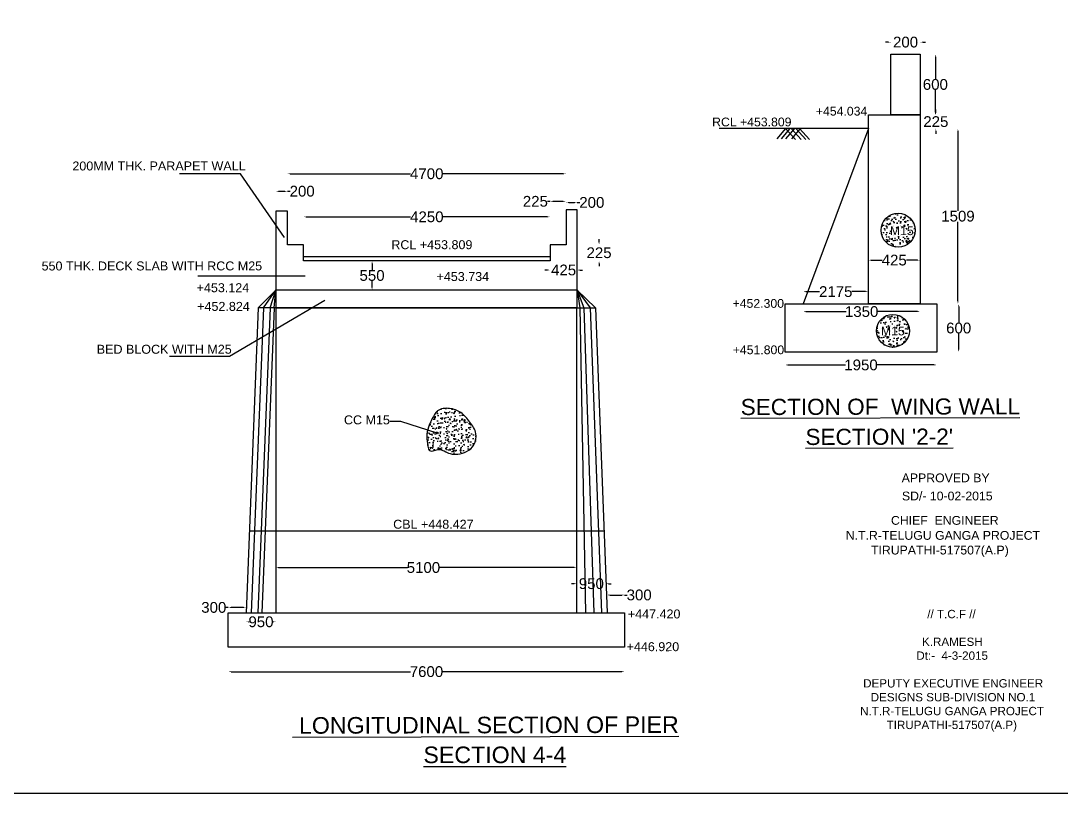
# Model space of a CAD drawing. Header units: inches. Extents: x 454975 to 486241, y -171296 to -157710.
# Drawn here: x 469974 to 479645, y -170998 to -163817 of the extents above; entities that cross this region are included whole.
import ezdxf

# ---------------------------------------------------------------- set-up
doc = ezdxf.new("R2010")
doc.units = ezdxf.units.IN
doc.header["$MEASUREMENT"] = 0
for name, color, linetype in [('DIMENSION', 7, 'Continuous'), ('DRAWING', 7, 'Continuous'), ('TEXT', 7, 'Continuous')]:
    doc.layers.add(name, color=color, linetype=linetype)
doc.styles.get("Standard").update_dxf_attribs({"font": 'arial.ttf'})
doc.dimstyles.new('ST100', dxfattribs={"dimtxt": 100, "dimasz": 25, "dimexe": 0, "dimexo": 300, "dimgap": 0.09, "dimtad": 0, "dimtih": 1, "dimtoh": 1, "dimdec": 0, "dimzin": 0, "dimdsep": 46, "dimtxsty": 'Standard', "dimcen": 0, "dimse1": 1, "dimse2": 1, "dimadec": 0, "dimazin": 0, "dimtfac": 1, "dimtdec": 0, "dimtofl": 0, "dimtmove": 0, "dimatfit": 3, "dimfxl": 2000, "dimtolj": 1, "dimtzin": 0, "dimarcsym": 0})

# ---------------------------------------------------------------- blocks, each defined once
blk = doc.blocks.new('*D60')
at = {"layer": 'Defpoints', "color": 0, "ltscale": 0.4, "transparency": 16777216}
for p in [(478333.7, -164015.7), (478062.5, -164128.3), (478333.7, -164128.3)]:
    blk.add_point(p, dxfattribs=at)
at = {"layer": 'DIMENSION', "color": 0, "lineweight": -2, "ltscale": 0.4, "transparency": 16777216}
for p, q in [((478037.5, -164015.7), (478012.5, -164015.7)), ((478358.7, -164015.7), (478383.7, -164015.7))]:
    blk.add_line(p, q, dxfattribs=at)
at = {"layer": 'DIMENSION', "color": 0, "ltscale": 0.4, "transparency": 16777216}
for points in [[(478037.5, -164011.5), (478037.5, -164019.8), (478062.5, -164015.7)], [(478358.7, -164011.5), (478358.7, -164019.8), (478333.7, -164015.7)]]:
    blk.add_solid(points, dxfattribs=at)
at = {"layer": 'DIMENSION', "color": 0, "ltscale": 0.4, "transparency": 16777216, "insert": (478198.1, -164015.7), "char_height": 100, "attachment_point": 5}
blk.add_mtext('\\A1;200', dxfattribs=at)
blk = doc.blocks.new('*D61')
at = {"layer": 'Defpoints', "color": 0, "ltscale": 0.4, "transparency": 16777216}
for p in [(478333.7, -164690.9), (477852.1, -164818.8), (478479.6, -164818.8)]:
    blk.add_point(p, dxfattribs=at)
at = {"layer": 'DIMENSION', "color": 0, "lineweight": -2, "ltscale": 0.4, "transparency": 16777216}
for p, q in [((478479.6, -164665.9), (478479.6, -164640.9)), ((478479.6, -164843.8), (478479.6, -164868.8))]:
    blk.add_line(p, q, dxfattribs=at)
at = {"layer": 'DIMENSION', "color": 0, "ltscale": 0.4, "transparency": 16777216}
for points in [[(478475.5, -164665.9), (478483.8, -164665.9), (478479.6, -164690.9)], [(478475.5, -164843.8), (478483.8, -164843.8), (478479.6, -164818.8)]]:
    blk.add_solid(points, dxfattribs=at)
at = {"layer": 'DIMENSION', "color": 0, "ltscale": 0.4, "transparency": 16777216, "insert": (478479.6, -164754.8), "char_height": 100, "attachment_point": 5}
blk.add_mtext('\\A1;225', dxfattribs=at)
blk = doc.blocks.new('*D62')
at = {"layer": 'Defpoints', "color": 0, "ltscale": 0.4, "transparency": 16777216}
for p in [(477852.1, -164818.8), (477852.1, -166449.3), (478685.1, -166449.3)]:
    blk.add_point(p, dxfattribs=at)
at = {"layer": 'DIMENSION', "color": 0, "lineweight": -2, "ltscale": 0.4, "transparency": 16777216}
for p, q in [((478685.1, -164843.8), (478685.1, -165582.9)), ((478685.1, -166424.3), (478685.1, -165685.2))]:
    blk.add_line(p, q, dxfattribs=at)
at = {"layer": 'DIMENSION', "color": 0, "ltscale": 0.4, "transparency": 16777216}
for points in [[(478680.9, -164843.8), (478689.2, -164843.8), (478685.1, -164818.8)], [(478680.9, -166424.3), (478689.2, -166424.3), (478685.1, -166449.3)]]:
    blk.add_solid(points, dxfattribs=at)
at = {"layer": 'DIMENSION', "color": 0, "ltscale": 0.4, "transparency": 16777216, "insert": (478685.1, -165634), "char_height": 100, "attachment_point": 5}
blk.add_mtext('\\A1;1509', dxfattribs=at)
blk = doc.blocks.new('*D63')
at = {"layer": 'Defpoints', "color": 0, "ltscale": 0.4, "transparency": 16777216}
for p in [(478489, -166449.3), (478489, -166899), (478692, -166899)]:
    blk.add_point(p, dxfattribs=at)
at = {"layer": 'DIMENSION', "color": 0, "lineweight": -2, "ltscale": 0.4, "transparency": 16777216}
for p, q in [((478692, -166474.3), (478692, -166623)), ((478692, -166874), (478692, -166725.3))]:
    blk.add_line(p, q, dxfattribs=at)
at = {"layer": 'DIMENSION', "color": 0, "ltscale": 0.4, "transparency": 16777216}
for points in [[(478687.8, -166474.3), (478696.1, -166474.3), (478692, -166449.3)], [(478687.8, -166874), (478696.1, -166874), (478692, -166899)]]:
    blk.add_solid(points, dxfattribs=at)
at = {"layer": 'DIMENSION', "color": 0, "ltscale": 0.4, "transparency": 16777216, "insert": (478692, -166674.1), "char_height": 100, "attachment_point": 5}
blk.add_mtext('\\A1;600', dxfattribs=at)
blk = doc.blocks.new('*D64')
at = {"layer": 'Defpoints', "color": 0, "ltscale": 0.4, "transparency": 16777216}
for p in [(477246.5, -166449.3), (478333.7, -166449.3), (478333.7, -166521.2)]:
    blk.add_point(p, dxfattribs=at)
at = {"layer": 'DIMENSION', "color": 0, "lineweight": -2, "ltscale": 0.4, "transparency": 16777216}
for p, q in [((477271.5, -166521.2), (477645.6, -166521.2)), ((478308.7, -166521.2), (477934.6, -166521.2))]:
    blk.add_line(p, q, dxfattribs=at)
at = {"layer": 'DIMENSION', "color": 0, "ltscale": 0.4, "transparency": 16777216}
for points in [[(477271.5, -166517), (477271.5, -166525.3), (477246.5, -166521.2)], [(478308.7, -166517), (478308.7, -166525.3), (478333.7, -166521.2)]]:
    blk.add_solid(points, dxfattribs=at)
at = {"layer": 'DIMENSION', "color": 0, "ltscale": 0.4, "transparency": 16777216, "insert": (477790.1, -166521.2), "char_height": 100, "attachment_point": 5}
blk.add_mtext('\\A1;1350', dxfattribs=at)
blk = doc.blocks.new('*D57')
at = {"layer": 'Defpoints', "color": 0, "ltscale": 0.4, "transparency": 16777216}
for p in [(477079.5, -166899), (478489, -166899), (478489, -167017.2)]:
    blk.add_point(p, dxfattribs=at)
at = {"layer": 'DIMENSION', "color": 0, "lineweight": -2, "ltscale": 0.4, "transparency": 16777216}
for p, q in [((477104.5, -167017.2), (477639.7, -167017.2)), ((478464, -167017.2), (477928.8, -167017.2))]:
    blk.add_line(p, q, dxfattribs=at)
at = {"layer": 'DIMENSION', "color": 0, "ltscale": 0.4, "transparency": 16777216}
for points in [[(477104.5, -167013.1), (477104.5, -167021.4), (477079.5, -167017.2)], [(478464, -167013.1), (478464, -167021.4), (478489, -167017.2)]]:
    blk.add_solid(points, dxfattribs=at)
at = {"layer": 'DIMENSION', "color": 0, "ltscale": 0.4, "transparency": 16777216, "insert": (477784.2, -167017.2), "char_height": 100, "attachment_point": 5}
blk.add_mtext('\\A1;1950', dxfattribs=at)
blk = doc.blocks.new('*D58')
at = {"layer": 'Defpoints', "color": 0, "ltscale": 0.4, "transparency": 16777216}
for p in [(477852.1, -166335.3), (477246.5, -166449.3), (477852.1, -166449.3)]:
    blk.add_point(p, dxfattribs=at)
at = {"layer": 'DIMENSION', "color": 0, "lineweight": -2, "ltscale": 0.4, "transparency": 16777216}
for p, q in [((477271.5, -166335.3), (477398.7, -166335.3)), ((477827.1, -166335.3), (477700, -166335.3))]:
    blk.add_line(p, q, dxfattribs=at)
at = {"layer": 'DIMENSION', "color": 0, "ltscale": 0.4, "transparency": 16777216}
for points in [[(477271.5, -166331.1), (477271.5, -166339.5), (477246.5, -166335.3)], [(477827.1, -166331.1), (477827.1, -166339.5), (477852.1, -166335.3)]]:
    blk.add_solid(points, dxfattribs=at)
at = {"layer": 'DIMENSION', "color": 0, "ltscale": 0.4, "transparency": 16777216, "insert": (477549.3, -166335.3), "char_height": 100, "attachment_point": 5}
blk.add_mtext('\\A1;2175', dxfattribs=at)
blk = doc.blocks.new('*D65')
at = {"layer": 'Defpoints', "color": 0, "ltscale": 0.4, "transparency": 16777216}
for p in [(477852.1, -166042.6), (478333.7, -166042.6), (478333.7, -166042.6)]:
    blk.add_point(p, dxfattribs=at)
at = {"layer": 'DIMENSION', "color": 0, "lineweight": -2, "ltscale": 0.4, "transparency": 16777216}
for p, q in [((477877.1, -166042.6), (477980, -166042.6)), ((478308.7, -166042.6), (478205.9, -166042.6))]:
    blk.add_line(p, q, dxfattribs=at)
at = {"layer": 'DIMENSION', "color": 0, "ltscale": 0.4, "transparency": 16777216}
for points in [[(477877.1, -166038.5), (477877.1, -166046.8), (477852.1, -166042.6)], [(478308.7, -166038.5), (478308.7, -166046.8), (478333.7, -166042.6)]]:
    blk.add_solid(points, dxfattribs=at)
at = {"layer": 'DIMENSION', "color": 0, "ltscale": 0.4, "transparency": 16777216, "insert": (478092.9, -166042.6), "char_height": 100, "attachment_point": 5}
blk.add_mtext('\\A1;425', dxfattribs=at)
blk = doc.blocks.new('*D59')
at = {"layer": 'Defpoints', "color": 0, "ltscale": 0.4, "transparency": 16777216}
for p in [(478333.7, -164128.3), (478475.1, -164128.3), (478333.7, -164690.9)]:
    blk.add_point(p, dxfattribs=at)
at = {"layer": 'DRAWING', "color": 0, "lineweight": -2, "ltscale": 0.4, "transparency": 16777216}
for p, q in [((478475.1, -164153.3), (478475.1, -164358.5)), ((478475.1, -164665.9), (478475.1, -164460.8))]:
    blk.add_line(p, q, dxfattribs=at)
at = {"layer": 'DRAWING', "color": 0, "ltscale": 0.4, "transparency": 16777216}
for points in [[(478471, -164153.3), (478479.3, -164153.3), (478475.1, -164128.3)], [(478471, -164665.9), (478479.3, -164665.9), (478475.1, -164690.9)]]:
    blk.add_solid(points, dxfattribs=at)
at = {"layer": 'DRAWING', "color": 0, "ltscale": 0.4, "transparency": 16777216, "insert": (478475.1, -164409.6), "char_height": 100, "attachment_point": 5}
blk.add_mtext('\\A1;600', dxfattribs=at)
blk = doc.blocks.new('*D67')
at = {"layer": 'Defpoints', "color": 0, "ltscale": 0.4, "transparency": 16777216}
for p in [(472452.9, -165401.9), (472343.5, -165586.6), (472452.9, -165586.6)]:
    blk.add_point(p, dxfattribs=at)
at = {"layer": 'DIMENSION', "color": 0, "lineweight": -2, "ltscale": 0.4, "transparency": 16777216}
for p, q in [((472368.5, -165401.9), (472427.9, -165401.9)), ((472452.9, -165401.9), (472477.9, -165401.9))]:
    blk.add_line(p, q, dxfattribs=at)
at = {"layer": 'DIMENSION', "color": 0, "ltscale": 0.4, "transparency": 16777216}
for points in [[(472368.5, -165397.7), (472368.5, -165406), (472343.5, -165401.9)], [(472427.9, -165397.7), (472427.9, -165406), (472452.9, -165401.9)]]:
    blk.add_solid(points, dxfattribs=at)
at = {"layer": 'DIMENSION', "color": 0, "ltscale": 0.4, "transparency": 16777216, "insert": (472589.1, -165401.9), "char_height": 100, "attachment_point": 5}
blk.add_mtext('\\A1;200', dxfattribs=at)
blk = doc.blocks.new('*D68')
at = {"layer": 'Defpoints', "color": 0, "ltscale": 0.4, "transparency": 16777216}
for p in [(474893.9, -165640.2), (472602.6, -165901.3), (474893.9, -165898.8)]:
    blk.add_point(p, dxfattribs=at)
at = {"layer": 'DIMENSION', "color": 0, "lineweight": -2, "ltscale": 0.4, "transparency": 16777216}
for p, q in [((472627.6, -165640.2), (473597, -165640.2)), ((474868.9, -165640.2), (473899.5, -165640.2))]:
    blk.add_line(p, q, dxfattribs=at)
at = {"layer": 'DIMENSION', "color": 0, "ltscale": 0.4, "transparency": 16777216}
for points in [[(472627.6, -165636), (472627.6, -165644.3), (472602.6, -165640.2)], [(474868.9, -165636), (474868.9, -165644.3), (474893.9, -165640.2)]]:
    blk.add_solid(points, dxfattribs=at)
at = {"layer": 'DIMENSION', "color": 0, "ltscale": 0.4, "transparency": 16777216, "insert": (473748.2, -165640.2), "char_height": 100, "attachment_point": 5}
blk.add_mtext('\\A1;4250', dxfattribs=at)
blk = doc.blocks.new('*D69')
at = {"layer": 'Defpoints', "color": 0, "ltscale": 0.4, "transparency": 16777216}
for p in [(475041.9, -165239.8), (472452.9, -165586.6), (475041.9, -166202.7)]:
    blk.add_point(p, dxfattribs=at)
at = {"layer": 'DIMENSION', "color": 0, "lineweight": -2, "ltscale": 0.4, "transparency": 16777216}
for p, q in [((472477.9, -165239.8), (473596.1, -165239.8)), ((475016.9, -165239.8), (473898.6, -165239.8))]:
    blk.add_line(p, q, dxfattribs=at)
at = {"layer": 'DIMENSION', "color": 0, "ltscale": 0.4, "transparency": 16777216}
for points in [[(472477.9, -165235.7), (472477.9, -165244), (472452.9, -165239.8)], [(475016.9, -165235.7), (475016.9, -165244), (475041.9, -165239.8)]]:
    blk.add_solid(points, dxfattribs=at)
at = {"layer": 'DIMENSION', "color": 0, "ltscale": 0.4, "transparency": 16777216, "insert": (473747.4, -165239.8), "char_height": 100, "attachment_point": 5}
blk.add_mtext('\\A1;4700', dxfattribs=at)
blk = doc.blocks.new('*D70')
at = {"layer": 'Defpoints', "color": 0, "ltscale": 0.4, "transparency": 16777216}
for p in [(474893.9, -165496), (474893.9, -165640.2), (475041.9, -165632.7)]:
    blk.add_point(p, dxfattribs=at)
at = {"layer": 'DIMENSION', "color": 0, "lineweight": -2, "ltscale": 0.4, "transparency": 16777216}
for p, q in [((474893.9, -165496), (474868.9, -165496)), ((475016.9, -165496), (474918.9, -165496))]:
    blk.add_line(p, q, dxfattribs=at)
at = {"layer": 'DIMENSION', "color": 0, "ltscale": 0.4, "transparency": 16777216}
for points in [[(474918.9, -165491.9), (474918.9, -165500.2), (474893.9, -165496)], [(475016.9, -165491.9), (475016.9, -165500.2), (475041.9, -165496)]]:
    blk.add_solid(points, dxfattribs=at)
at = {"layer": 'DIMENSION', "color": 0, "ltscale": 0.4, "transparency": 16777216, "insert": (474757.1, -165496), "char_height": 100, "attachment_point": 5}
blk.add_mtext('\\A1;225', dxfattribs=at)
blk = doc.blocks.new('*D71')
at = {"layer": 'Defpoints', "color": 0, "ltscale": 0.4, "transparency": 16777216}
for p in [(475145.5, -165506.4), (475041.9, -165574.7), (475145.5, -165574.7)]:
    blk.add_point(p, dxfattribs=at)
at = {"layer": 'DIMENSION', "color": 0, "lineweight": -2, "ltscale": 0.4, "transparency": 16777216}
for p, q in [((475066.9, -165506.4), (475120.5, -165506.4)), ((475145.5, -165506.4), (475170.5, -165506.4))]:
    blk.add_line(p, q, dxfattribs=at)
at = {"layer": 'DIMENSION', "color": 0, "ltscale": 0.4, "transparency": 16777216}
for points in [[(475066.9, -165502.3), (475066.9, -165510.6), (475041.9, -165506.4)], [(475120.5, -165502.3), (475120.5, -165510.6), (475145.5, -165506.4)]]:
    blk.add_solid(points, dxfattribs=at)
at = {"layer": 'DIMENSION', "color": 0, "ltscale": 0.4, "transparency": 16777216, "insert": (475281.8, -165506.4), "char_height": 100, "attachment_point": 5}
blk.add_mtext('\\A1;200', dxfattribs=at)
blk = doc.blocks.new('*D72')
at = {"layer": 'Defpoints', "color": 0, "ltscale": 0.4, "transparency": 16777216}
for p in [(474893.9, -166049.5), (475145.5, -166049.5), (475145.5, -166134.3)]:
    blk.add_point(p, dxfattribs=at)
at = {"layer": 'DIMENSION', "color": 0, "lineweight": -2, "ltscale": 0.4, "transparency": 16777216}
for p, q in [((474868.9, -166134.3), (474843.9, -166134.3)), ((475170.5, -166134.3), (475195.5, -166134.3))]:
    blk.add_line(p, q, dxfattribs=at)
at = {"layer": 'DIMENSION', "color": 0, "ltscale": 0.4, "transparency": 16777216}
for points in [[(474868.9, -166130.1), (474868.9, -166138.4), (474893.9, -166134.3)], [(475170.5, -166130.1), (475170.5, -166138.4), (475145.5, -166134.3)]]:
    blk.add_solid(points, dxfattribs=at)
at = {"layer": 'DIMENSION', "color": 0, "ltscale": 0.4, "transparency": 16777216, "insert": (475019.7, -166134.3), "char_height": 100, "attachment_point": 5}
blk.add_mtext('\\A1;425', dxfattribs=at)
blk = doc.blocks.new('*D66')
at = {"layer": 'Defpoints', "color": 0, "ltscale": 0.4, "transparency": 16777216}
for p in [(474893.9, -165898.8), (474893.9, -166049.5), (475349.1, -166049.5)]:
    blk.add_point(p, dxfattribs=at)
at = {"layer": 'DIMENSION', "color": 0, "lineweight": -2, "ltscale": 0.4, "transparency": 16777216}
for p, q in [((475349.1, -165873.8), (475349.1, -165848.8)), ((475349.1, -166074.5), (475349.1, -166099.5))]:
    blk.add_line(p, q, dxfattribs=at)
at = {"layer": 'DIMENSION', "color": 0, "ltscale": 0.4, "transparency": 16777216}
for points in [[(475345, -165873.8), (475353.3, -165873.8), (475349.1, -165898.8)], [(475345, -166074.5), (475353.3, -166074.5), (475349.1, -166049.5)]]:
    blk.add_solid(points, dxfattribs=at)
at = {"layer": 'DIMENSION', "color": 0, "ltscale": 0.4, "transparency": 16777216, "insert": (475349.1, -165974.1), "char_height": 100, "attachment_point": 5}
blk.add_mtext('\\A1;225', dxfattribs=at)
blk = doc.blocks.new('*D73')
at = {"layer": 'Defpoints', "color": 0, "ltscale": 0.4, "transparency": 16777216}
for p in [(473239, -166049.5), (473239, -166321.6), (473239, -166321.6)]:
    blk.add_point(p, dxfattribs=at)
at = {"layer": 'DIMENSION', "color": 0, "lineweight": -2, "ltscale": 0.4, "transparency": 16777216}
for p, q in [((473239, -166074.5), (473239, -166134.4)), ((473239, -166296.6), (473239, -166236.7))]:
    blk.add_line(p, q, dxfattribs=at)
at = {"layer": 'DIMENSION', "color": 0, "ltscale": 0.4, "transparency": 16777216}
for points in [[(473234.9, -166074.5), (473243.2, -166074.5), (473239, -166049.5)], [(473234.9, -166296.6), (473243.2, -166296.6), (473239, -166321.6)]]:
    blk.add_solid(points, dxfattribs=at)
at = {"layer": 'DIMENSION', "color": 0, "ltscale": 0.4, "transparency": 16777216, "insert": (473239, -166185.5), "char_height": 100, "attachment_point": 5}
blk.add_mtext('\\A1;550', dxfattribs=at)
blk = doc.blocks.new('*D74')
at = {"layer": 'Defpoints', "color": 0, "ltscale": 0.4, "transparency": 16777216}
for p in [(472343.5, -168900.8), (472343.5, -170032.5), (475141.9, -170032.5)]:
    blk.add_point(p, dxfattribs=at)
at = {"layer": 'DIMENSION', "color": 0, "lineweight": -2, "ltscale": 0.4, "transparency": 16777216}
for p, q in [((472368.5, -168900.8), (473567.5, -168900.8)), ((475116.9, -168900.8), (473866, -168900.8))]:
    blk.add_line(p, q, dxfattribs=at)
at = {"layer": 'DIMENSION', "color": 0, "ltscale": 0.4, "transparency": 16777216}
for points in [[(472368.5, -168896.6), (472368.5, -168904.9), (472343.5, -168900.8)], [(475116.9, -168896.6), (475116.9, -168904.9), (475141.9, -168900.8)]]:
    blk.add_solid(points, dxfattribs=at)
at = {"layer": 'DIMENSION', "color": 0, "ltscale": 0.4, "transparency": 16777216, "insert": (473716.7, -168900.8), "char_height": 100, "attachment_point": 5}
blk.add_mtext('\\A1;5100', dxfattribs=at)
blk = doc.blocks.new('*D75')
at = {"layer": 'Defpoints', "color": 0, "ltscale": 0.4, "transparency": 16777216}
for p in [(475141.9, -169057.2), (475412.7, -169047), (475412.7, -169050.9)]:
    blk.add_point(p, dxfattribs=at)
at = {"layer": 'DIMENSION', "color": 0, "lineweight": -2, "ltscale": 0.4, "transparency": 16777216}
for p, q in [((475116.9, -169050.9), (475091.9, -169050.9)), ((475437.7, -169050.9), (475462.7, -169050.9))]:
    blk.add_line(p, q, dxfattribs=at)
at = {"layer": 'DIMENSION', "color": 0, "ltscale": 0.4, "transparency": 16777216}
for points in [[(475116.9, -169046.8), (475116.9, -169055.1), (475141.9, -169050.9)], [(475437.7, -169046.8), (475437.7, -169055.1), (475412.7, -169050.9)]]:
    blk.add_solid(points, dxfattribs=at)
at = {"layer": 'DIMENSION', "color": 0, "ltscale": 0.4, "transparency": 16777216, "insert": (475277.3, -169050.9), "char_height": 100, "attachment_point": 5}
blk.add_mtext('\\A1;950', dxfattribs=at)
blk = doc.blocks.new('*D76')
at = {"layer": 'Defpoints', "color": 0, "ltscale": 0.4, "transparency": 16777216}
for p in [(475586.5, -169155.9), (475422.9, -169320.9), (475586.5, -169320.9)]:
    blk.add_point(p, dxfattribs=at)
at = {"layer": 'DIMENSION', "color": 0, "lineweight": -2, "ltscale": 0.4, "transparency": 16777216}
for p, q in [((475447.9, -169155.9), (475561.5, -169155.9)), ((475586.5, -169155.9), (475611.5, -169155.9))]:
    blk.add_line(p, q, dxfattribs=at)
at = {"layer": 'DIMENSION', "color": 0, "ltscale": 0.4, "transparency": 16777216}
for points in [[(475447.9, -169151.7), (475447.9, -169160.1), (475422.9, -169155.9)], [(475561.5, -169151.7), (475561.5, -169160.1), (475586.5, -169155.9)]]:
    blk.add_solid(points, dxfattribs=at)
at = {"layer": 'DIMENSION', "color": 0, "ltscale": 0.4, "transparency": 16777216, "insert": (475721.9, -169155.9), "char_height": 100, "attachment_point": 5}
blk.add_mtext('\\A1;300', dxfattribs=at)
blk = doc.blocks.new('*D77')
at = {"layer": 'Defpoints', "color": 0, "ltscale": 0.4, "transparency": 16777216}
for p in [(471903, -169271.7), (471903, -169320.9), (472069.3, -169320.9)]:
    blk.add_point(p, dxfattribs=at)
at = {"layer": 'DIMENSION', "color": 0, "lineweight": -2, "ltscale": 0.4, "transparency": 16777216}
for p, q in [((471903, -169271.7), (471878, -169271.7)), ((472044.3, -169271.7), (471928, -169271.7))]:
    blk.add_line(p, q, dxfattribs=at)
at = {"layer": 'DIMENSION', "color": 0, "ltscale": 0.4, "transparency": 16777216}
for points in [[(471928, -169267.5), (471928, -169275.9), (471903, -169271.7)], [(472044.3, -169267.5), (472044.3, -169275.9), (472069.3, -169271.7)]]:
    blk.add_solid(points, dxfattribs=at)
at = {"layer": 'DIMENSION', "color": 0, "ltscale": 0.4, "transparency": 16777216, "insert": (471767.6, -169271.7), "char_height": 100, "attachment_point": 5}
blk.add_mtext('\\A1;300', dxfattribs=at)
blk = doc.blocks.new('*D78')
at = {"layer": 'Defpoints', "color": 0, "ltscale": 0.4, "transparency": 16777216}
for p in [(472069.3, -169320.9), (472343.5, -169320.9), (472343.5, -169405.4)]:
    blk.add_point(p, dxfattribs=at)
at = {"layer": 'DIMENSION', "color": 0, "lineweight": -2, "ltscale": 0.4, "transparency": 16777216}
for p, q in [((472094.3, -169405.4), (472096, -169405.4)), ((472318.5, -169405.4), (472316.8, -169405.4))]:
    blk.add_line(p, q, dxfattribs=at)
at = {"layer": 'DIMENSION', "color": 0, "ltscale": 0.4, "transparency": 16777216}
for points in [[(472094.3, -169401.3), (472094.3, -169409.6), (472069.3, -169405.4)], [(472318.5, -169401.3), (472318.5, -169409.6), (472343.5, -169405.4)]]:
    blk.add_solid(points, dxfattribs=at)
at = {"layer": 'DIMENSION', "color": 0, "ltscale": 0.4, "transparency": 16777216, "insert": (472206.4, -169405.4), "char_height": 100, "attachment_point": 5}
blk.add_mtext('\\A1;950', dxfattribs=at)
blk = doc.blocks.new('*D79')
at = {"layer": 'Defpoints', "color": 0, "ltscale": 0.4, "transparency": 16777216}
for p in [(471903, -169640), (475586.5, -169640), (475586.5, -169868.7)]:
    blk.add_point(p, dxfattribs=at)
at = {"layer": 'DIMENSION', "color": 0, "lineweight": -2, "ltscale": 0.4, "transparency": 16777216}
for p, q in [((471928, -169868.7), (473595.9, -169868.7)), ((475561.5, -169868.7), (473893.6, -169868.7))]:
    blk.add_line(p, q, dxfattribs=at)
at = {"layer": 'DIMENSION', "color": 0, "ltscale": 0.4, "transparency": 16777216}
for points in [[(471928, -169864.5), (471928, -169872.9), (471903, -169868.7)], [(475561.5, -169864.5), (475561.5, -169872.9), (475586.5, -169868.7)]]:
    blk.add_solid(points, dxfattribs=at)
at = {"layer": 'DIMENSION', "color": 0, "ltscale": 0.4, "transparency": 16777216, "insert": (473744.8, -169868.7), "char_height": 100, "attachment_point": 5}
blk.add_mtext('\\A1;7600', dxfattribs=at)

msp = doc.modelspace()

# ---------------------------------------------------------------- hatches: boundary and pattern name
at = {"layer": 'DRAWING', "ltscale": 0.4}
h = msp.add_hatch(dxfattribs=at)
h.set_pattern_fill('AR-CONC', color=256, scale=12.571095, angle=0.1412, style=0)
h.set_pattern_definition([(50.141203, (197832.345, -30023.48), (90.186624, -7.666393), [9.42832, -103.71153]), (355.141203, (197832.34, -30023.48), (-17.675544, 94.51551), [7.542657, -82.969225]), (100.592603, (197839.86, -30024.12), (72.511146, 86.849061), [8.01284, -88.141238]), (46.325403, (197832.28, -29998.34), (134.214754, -20.476848), [14.14248, -155.567296]), (96.776803, (197843.47, -30000.04), (117.195186, 122.746474), [12.01926, -132.211836]), (351.325403, (197832.28, -29998.34), (117.19509, 122.746566), [11.313985, -124.453837]), (21.141203, (197844.87, -30004.59), (75.162257, -50.42852), [9.42832, -103.71153]), (326.141203, (197844.87, -30004.59), (30.36265, 91.234403), [7.542657, -82.969225]), (71.592603, (197851.13, -30008.79), (105.524938, 40.8058), [8.01284, -88.141238]), (37.641203, (197832.345, -30023.477), (1.4254887, 41.8520415), [0, -81.963537, 0, -84.226334, 0, -83.283502]), (7.641203, (197832.345, -30023.477), (32.948428, 49.66322), [0, -48.0215815, 0, -80.077873, 0, -31.742014]), (327.641203, (197804.31, -30023.546), (67.1141075, -2.6700026), [0, -31.427737, 0, -98.054538, 0, -130.110829]), (317.641203, (197791.74, -30023.58), (73.281649, 12.76493), [0, -40.856058, 0, -65.11827, 0, -92.397545])])
h.paths.add_polyline_path([(477970.5, -165764.3, 1), (478287.6, -165764.3, 1)])
h.paths.add_polyline_path([(477928.3, -166699.1, 1), (478233.3, -166699.1, 1)])
h.paths.add_polyline_path([(478032.1, -165707.9), (478281.4, -165707.9), (478281.4, -165831.9), (478032.1, -165831.9)], flags=24)
h.paths.add_polyline_path([(477948.5, -166640.2), (478197.8, -166640.2), (478197.8, -166764.2), (477948.5, -166764.2)], flags=24)
h = msp.add_hatch(dxfattribs=at)
h.set_pattern_fill('AR-CONC', color=256, scale=12.848723, angle=0.1412, style=0)
h.set_pattern_definition([(50.141203, (-1477216.13, 850523.19), (92.1783644, -7.8357022), [9.6365422, -106.0019644]), (355.141203, (-1477216.13, 850523.19), (-18.065903, 96.602854), [7.7092338, -84.8015715]), (100.592603, (-1477208.45, 850522.535), (74.1125302, 88.7670934), [8.1898004, -90.0878075]), (46.325403, (-1477216.2, 850548.88), (137.178841, -20.929072), [14.454813, -159.002947]), (96.776803, (-1477204.76, 850547.14), (119.783401, 125.4572885), [12.284701, -135.13169]), (351.325403, (-1477216.2, 850548.88), (119.7833035, 125.457382), [11.563851, -127.202357]), (21.141203, (-1477203.33, 850542.49), (76.8221903, -51.5422174), [9.6365422, -106.0019644]), (326.141203, (-1477203.33, 850542.49), (31.0331984, 93.2492835), [7.7092338, -84.8015715]), (71.592603, (-1477196.93, 850538.2), (107.8554203, 41.7069816), [8.1898004, -90.0878075]), (37.641203, (-1477216.133, 850523.188), (1.45697016, 42.77632957), [0, -83.7736737, 0, -86.0864438, 0, -85.1227896]), (7.641203, (-1477216.133, 850523.188), (33.6760825, 50.7600156), [0, -49.0821217, 0, -81.8463653, 0, -32.4430255]), (327.641203, (-1477244.786, 850523.117), (68.59629966, -2.7289687), [0, -32.1218074, 0, -100.2200391, 0, -132.9842826]), (317.641203, (-1477257.634, 850523.085), (74.9000493, 13.0468394), [0, -41.7583496, 0, -66.556385, 0, -94.4381138])])
edge = h.paths.add_edge_path()
edge.add_spline(control_points=[(474037.4, -167847.4), (474012.5, -167847.9), (473946.9, -167849.5), (473873.5, -167778.2), (473770.7, -167837.8), (473753.7, -167752.1), (473743.9, -167685.1), (473758.4, -167593.2), (473797.7, -167517.2), (473844.3, -167425.3), (473961, -167412.8), (474073, -167452.7), (474147.6, -167546.8), (474220, -167645.6), (474196.6, -167760.7), (474123.6, -167828.8), (474064.9, -167841.4), (474036.8, -167847.4)], knot_values=[0, 0, 0, 0, 11.346759, 29.935397, 42.1492, 49.001716, 63.265271, 76.660659, 90.544692, 103.989804, 121.607546, 138.808005, 158.082761, 176.805439, 193.253562, 207.670833, 220.920069, 220.920069, 220.920069, 220.920069], degree=3, periodic=0)

# ---------------------------------------------------------------- linework, layer by layer
for points in [[(485165.5, -157710.5), (464200.5, -157710.5), (464200.5, -170998.5), (485165.5, -170998.5)], [(478333.7, -164690.9), (478062.5, -164690.9), (478062.5, -164128.3), (478333.7, -164128.3)], [(478333.7, -166449.3), (477852.1, -166449.3), (477852.1, -164690.9), (478333.7, -164690.9)], [(472343.5, -166484.6), (475145.5, -166484.6), (475145.5, -166321.6), (472343.5, -166321.6)], [(472343.5, -169320.9), (475141.9, -169320.9), (475141.9, -166484.6), (472343.5, -166484.6)], [(477079.5, -166449.3), (478489, -166449.3), (478489, -166899), (477079.5, -166899)], [(471903, -169320.9), (475586.5, -169320.9), (475586.5, -169640), (471903, -169640)]]:
    msp.add_lwpolyline(points, close=True, dxfattribs=at)
for points in [[(477852.1, -164818.8), (476466.9, -164818.8)], [(477081.7, -164818.8), (477000.4, -164915.2)], [(477122.7, -164818.8), (477041.4, -164915.2)], [(477081.7, -164818.8), (477176.1, -164920.9)], [(477164.8, -164818.8), (477083.5, -164915.2)], [(477134.3, -164818.8), (477228.6, -164920.9)], [(477219.4, -164818.8), (477138.1, -164915.2)], [(477177.6, -164818.8), (477272, -164920.9)], [(477211.1, -164818.8), (477305.5, -164920.9)], [(477852.1, -164818.8), (477246.5, -166449.3)], [(475145.5, -166321.6), (475145.5, -165574.7), (475041.9, -165574.7), (475041.9, -165898.8), (474893.9, -165898.8), (474893.9, -166049.5), (472602.6, -166049.5), (472602.6, -165901.3), (472452.9, -165901.3), (472452.9, -165586.6), (472343.5, -165586.6), (472343.5, -166321.6)], [(472602.6, -166007.3), (474893.9, -166007.3)], [(472180.4, -166484.6), (472343.5, -166321.6)], [(472229.4, -166484.6), (472343.5, -166321.6)], [(472292, -166484.6), (472343.5, -166321.6)], [(472328.3, -166484.6), (472343.5, -166321.6)], [(475145.5, -166484.6), (475316.9, -166484.6), (475145.5, -166321.6)], [(475145.5, -166321.6), (475266.7, -166484.6)], [(475145.5, -166321.6), (475208.6, -166484.6)], [(475145.5, -166321.6), (475170, -166484.6)], [(472343.5, -166484.6), (472180.4, -166484.6), (472069.3, -169320.9)], [(472229.4, -166484.6), (472114.4, -169320.9)], [(472292, -166484.6), (472177, -169320.9)], [(472328.3, -166484.6), (472213.3, -169320.9)], [(475170, -166484.6), (475223.3, -169320.9)], [(475208.6, -166484.6), (475299.1, -169320.9)], [(475266.7, -166484.6), (475372.8, -169320.9)], [(475316.9, -166484.6), (475422.9, -169320.9)]]:
    msp.add_lwpolyline(points, dxfattribs=at)
for centre, radius in [((478129, -165764.3), 158.6), ((478080.8, -166699.1), 152.5)]:
    msp.add_circle(centre, radius, dxfattribs=at)
msp.add_spline([(474036.8, -167847.4), (474118.1, -167822.4), (474185.3, -167758.6), (474205.1, -167654.8), (474148.1, -167548.8), (474062.9, -167459), (473958.9, -167421.6), (473848.1, -167444.2), (473798.7, -167515.1), (473762.3, -167596.5), (473748.3, -167681.4), (473758, -167772.6), (473773.4, -167813.8), (473851.3, -167804.2), (473964.7, -167841.6), (474037.4, -167847.4)], degree=3, dxfattribs=at)
at = {"layer": 'TEXT', "ltscale": 0.4}
msp.add_lwpolyline([(472099.1, -168558.7), (475394.4, -168559.4)], dxfattribs=at)

# ---------------------------------------------------------------- texts
at = {"layer": 'DRAWING', "color": 7}
for s, height, p in [(' +454.034', 81.52, (477332.7, -164698.3)), ('RCL +453.809', 81.52, (476400.2, -164798.6)), ('200MM THK. PARAPET WALL', 83.32, (470453.2, -165208.6)), ('RCL +453.809', 83.32, (473418, -165940.6)), ('550 THK. DECK SLAB WITH RCC M25', 83.32, (470167.2, -166138.4)), (' +453.734', 83.32, (473806.1, -166236.6)), ('+453.124', 83.32, (471608.3, -166340.5)), ('+452.824', 83.32, (471613.7, -166514.2)), (' +452.300', 81.52, (476558.7, -166485.6)), ('BED BLOCK WITH M25', 83.32, (470680.1, -166912.9)), (' +451.800', 81.52, (476559.9, -166917.1)), (' CC M15', 83.32, (472945.6, -167569.4)), ('CBL +448.427', 83.32, (473435.4, -168539.6)), (' +447.420', 83.32, (475584.6, -169373.9)), (' +446.920', 83.32, (475572.9, -169678.1))]:
    msp.add_text(s, height=height, rotation=0.01749, dxfattribs=at).set_placement(p)
at = {"layer": 'DRAWING', "char_height": 81.52, "width": 218.953, "attachment_point": 1}
for insert in [(478052.5, -165728.3), (477968.9, -166660.6)]:
    msp.add_mtext('M15', dxfattribs=dict(at, insert=insert))
at = {"layer": 'TEXT'}
for s, height, p in [('%%USECTION OF  WING WALL', 150, (476665.8, -167483)), ("%%USECTION '2-2'", 150, (477267.9, -167761.2)), ('%%U LONGITUDINAL SECTION OF PIER', 154.186, (472499.9, -170446.1))]:
    msp.add_text(s, height=height, rotation=0.1412, dxfattribs=at).set_placement(p)
for s, p in [('APPROVED BY ', (478162.3, -168107.6)), ('SD/- 10-02-2015', (478164.4, -168276.1)), ('N.T.R-TELUGU GANGA PROJECT', (477642.6, -168642.3)), ('TIRUPATHI-517507(A.P)', (477877.1, -168778.9))]:
    msp.add_text(s, height=81.634, dxfattribs=at).set_placement(p)
at = {"layer": 'TEXT', "attachment_point": 1}
for s, insert, char_height, width in [('CHIEF  ENGINEER', (478062.5, -168421.2), 81.634, 2292.728), ('\\pi1714.5;// T.C.F //\\P\\pi1939.4;\\P\\pi1665.8;K.RAMESH\\P\\pi1612.7;Dt:-  4-3-2015\\P\\pi1939.4;\\P\\pi1088.3; DEPUTY EXECUTIVE ENGINEER\\P\\pi1188.7;DESIGNS SUB-DIVISION NO.1\\P\\pi1089.9;N.T.R-TELUGU GANGA PROJECT\\P\\pi1336.7;TIRUPATHI-517507(A.P)', (476685.5, -169294.3), 77.279, 3878.878), ('{\\L SECTION 4-4 }', (473656.6, -170564.8), 154.186, 1600.288)]:
    msp.add_mtext(s, dxfattribs=dict(at, insert=insert, char_height=char_height, width=width))

# ---------------------------------------------------------------- dimensions: what is measured, and where the dimension line sits
at = {"layer": 'DIMENSION', "ltscale": 0.4}
for base, p1, p2, text, picture, middle in [((478333.7, -164015.7), (478062.5, -164128.3), (478333.7, -164128.3), '200', '*D60', (478198.1, -164015.7)), ((475041.9, -165239.8), (472452.9, -165586.6), (475041.9, -166202.7), '4700', '*D69', (473747.4, -165239.8)), ((472452.9, -165401.9), (472343.5, -165586.6), (472452.9, -165586.6), '200', '*D67', (472589.1, -165401.9)), ((474893.9, -165496), (475041.9, -165632.7), (474893.9, -165640.2), '225', '*D70', (474757.1, -165496)), ((475145.5, -165506.4), (475041.9, -165574.7), (475145.5, -165574.7), '200', '*D71', (475281.8, -165506.4)), ((474893.9, -165640.2), (472602.6, -165901.3), (474893.9, -165898.8), '4250', '*D68', (473748.2, -165640.2)), ((478333.7, -166042.6), (477852.1, -166042.6), (478333.7, -166042.6), '425', '*D65', (478092.9, -166042.6)), ((475145.5, -166134.3), (474893.9, -166049.5), (475145.5, -166049.5), '425', '*D72', (475019.7, -166134.3)), ((477852.1, -166335.3), (477246.5, -166449.3), (477852.1, -166449.3), '2175', '*D58', (477549.3, -166335.3)), ((478333.7, -166521.2), (477246.5, -166449.3), (478333.7, -166449.3), '1350', '*D64', (477790.1, -166521.2)), ((478489, -167017.2), (477079.5, -166899), (478489, -166899), '1950', '*D57', (477784.2, -167017.2)), ((475412.7, -169050.9), (475141.9, -169057.2), (475412.7, -169047), '950', '*D75', (475277.3, -169050.9)), ((475586.5, -169155.9), (475422.9, -169320.9), (475586.5, -169320.9), '300', '*D76', (475721.9, -169155.9)), ((471903, -169271.7), (472069.3, -169320.9), (471903, -169320.9), '300', '*D77', (471767.6, -169271.7)), ((472343.5, -169405.4), (472069.3, -169320.9), (472343.5, -169320.9), '950', '*D78', (472206.4, -169405.4)), ((475586.5, -169868.7), (471903, -169640), (475586.5, -169640), '7600', '*D79', (473744.8, -169868.7))]:
    dim = msp.add_linear_dim(base=base, p1=p1, p2=p2, text=text, dimstyle='ST100', dxfattribs=at)
    dim.commit()
    dim.dimension.update_dxf_attribs({"geometry": picture, "text_midpoint": middle})
for base, p1, p2, text, picture, middle in [((478479.6, -164818.8), (478333.7, -164690.9), (477852.1, -164818.8), '225', '*D61', (478479.6, -164754.8)), ((478685.1, -166449.3), (477852.1, -164818.8), (477852.1, -166449.3), '1509', '*D62', (478685.1, -165634)), ((475349.1, -166049.5), (474893.9, -165898.8), (474893.9, -166049.5), '225', '*D66', (475349.1, -165974.1)), ((473239, -166321.6), (473239, -166049.5), (473239, -166321.6), '550', '*D73', (473239, -166185.5)), ((478692, -166899), (478489, -166449.3), (478489, -166899), '600', '*D63', (478692, -166674.1))]:
    dim = msp.add_linear_dim(base=base, p1=p1, p2=p2, angle=90, text=text, dimstyle='ST100', dxfattribs=at)
    dim.commit()
    dim.dimension.update_dxf_attribs({"geometry": picture, "text_midpoint": middle})
dim = msp.add_linear_dim(base=(472343.5, -168900.8), p1=(475141.9, -170032.5), p2=(472343.5, -170032.5), text='5100', dimstyle='ST100', dxfattribs=at)
dim.commit()
dim.dimension.update_dxf_attribs({"geometry": '*D74', "text_midpoint": (473716.7, -168900.8), "dimtype": 160})
at = {"layer": 'DRAWING', "ltscale": 0.4}
dim = msp.add_linear_dim(base=(478475.1, -164128.3), p1=(478333.7, -164690.9), p2=(478333.7, -164128.3), angle=90, text='600', dimstyle='ST100', dxfattribs=at)
dim.commit()
dim.dimension.update_dxf_attribs({"geometry": '*D59', "text_midpoint": (478475.1, -164409.6)})

# ---------------------------------------------------------------- leaders
msp.add_leader([(473845.5, -167651.3), (473506, -167542.5), (473402.9, -167542.8)], dimstyle='ST100', override={"dimgap": 0.09, "dimtad": 0}, dxfattribs=at)
at = {"layer": 'TEXT', "ltscale": 0.4}
for points in [[(472424.6, -165831.4), (472015.1, -165240.7), (471449.7, -165240.7)], [(472616.2, -166190.9), (471620.1, -166190.9)], [(472798.7, -166417.1), (471913, -166937.1), (471356.4, -166937.1)]]:
    msp.add_leader(points, dimstyle='ST100', override={"dimgap": 0.09, "dimtad": 0}, dxfattribs=at)

doc.saveas('drawing.dxf')
